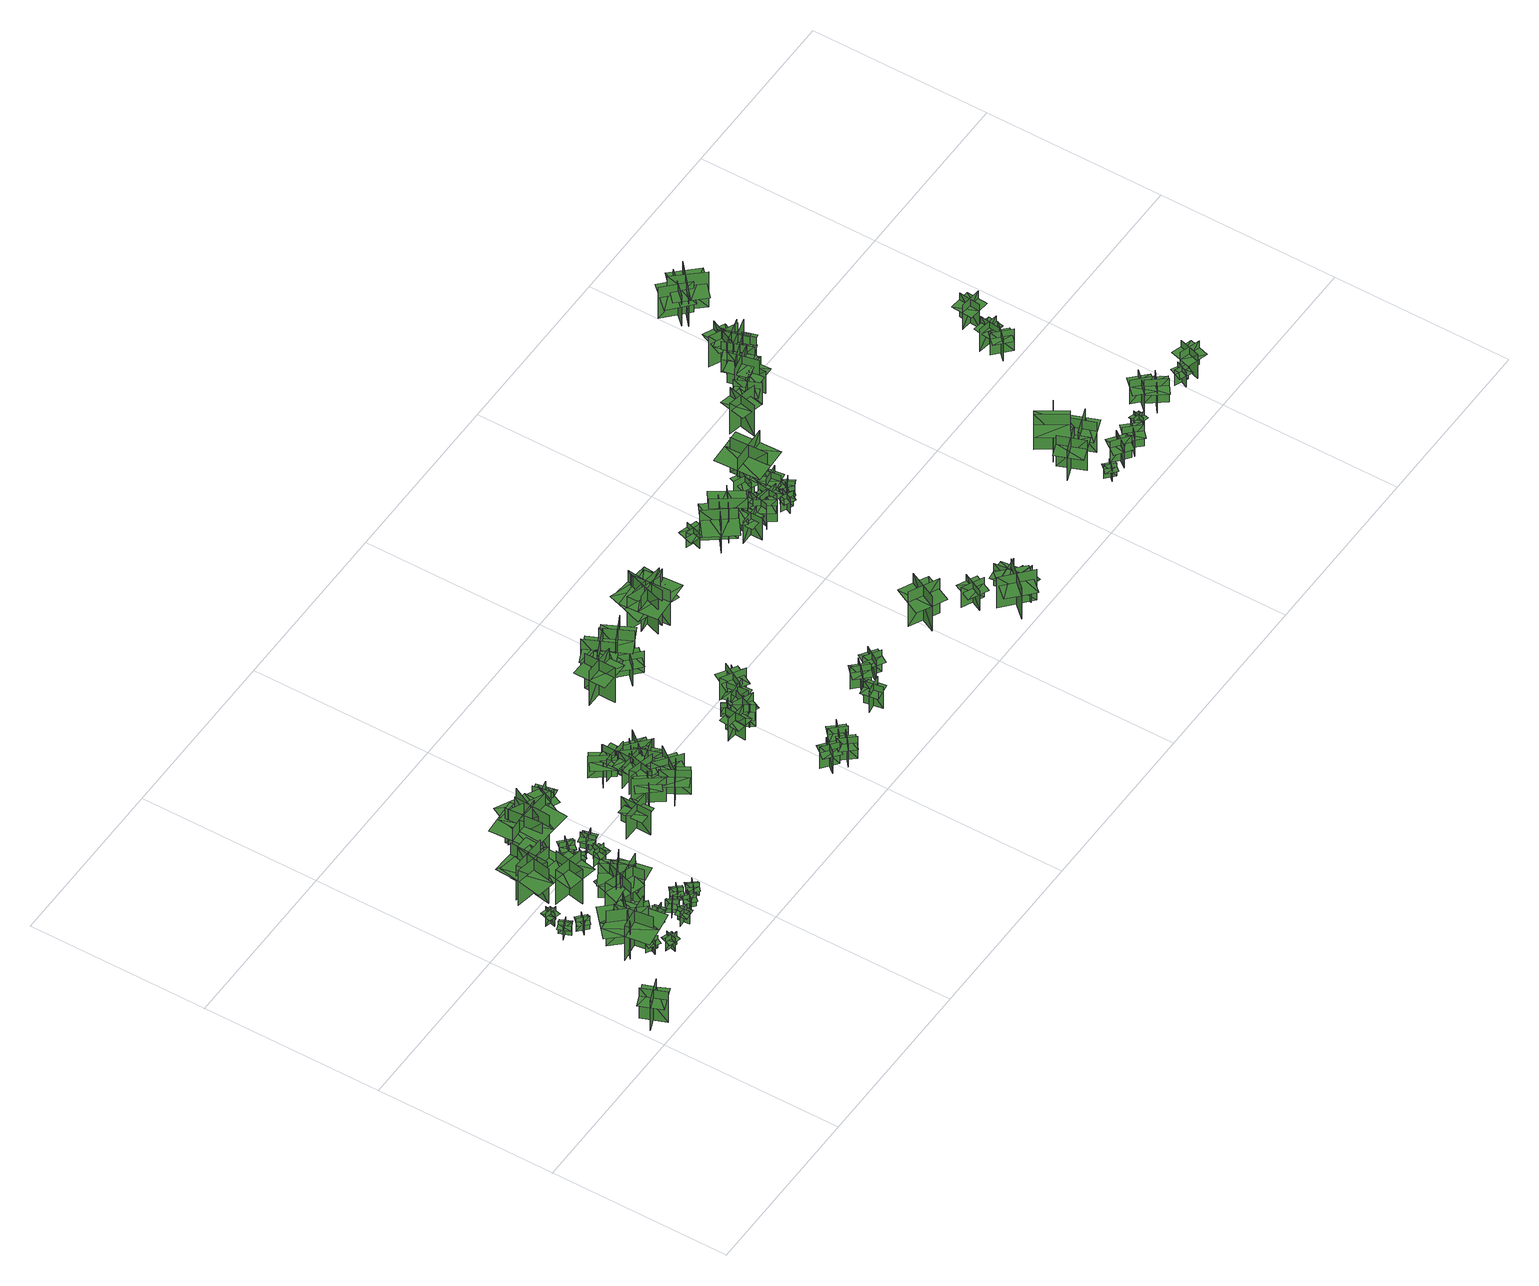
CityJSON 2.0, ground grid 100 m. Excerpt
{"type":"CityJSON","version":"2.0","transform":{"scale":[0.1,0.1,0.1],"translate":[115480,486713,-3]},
"CityObjects":{
"tree1":{"type":"SolitaryVegetationObject","geometry":[{"type":"MultiSurface","lod":"1","boundaries":[[[0,1,2]],[[0,2,3]],[[4,5,6]],[[4,6,7]],[[8,9,10]],[[8,10,11]],[[8,11,12]],[[8,12,13]]]}]},
"tree2":{"type":"SolitaryVegetationObject","geometry":[{"type":"MultiSurface","lod":"1","boundaries":[[[14,15,16]],[[14,16,17]],[[18,19,20]],[[18,20,21]],[[22,23,24]],[[22,24,25]],[[22,25,26]],[[22,26,27]]]}]},
"tree3":{"type":"SolitaryVegetationObject","geometry":[{"type":"MultiSurface","lod":"1","boundaries":[[[28,29,30]],[[28,30,31]],[[32,33,34]],[[32,34,35]],[[36,37,38]],[[36,38,39]],[[36,39,40]],[[36,40,41]]]}]},
"tree4":{"type":"SolitaryVegetationObject","geometry":[{"type":"MultiSurface","lod":"1","boundaries":[[[42,43,44]],[[42,44,45]],[[46,47,48]],[[46,48,49]],[[50,51,52]],[[50,52,53]],[[50,53,54]],[[50,54,55]]]}]},
"tree5":{"type":"SolitaryVegetationObject","geometry":[{"type":"MultiSurface","lod":"1","boundaries":[[[56,57,58]],[[56,58,59]],[[60,61,62]],[[60,62,63]],[[64,65,66]],[[64,66,67]],[[64,67,68]],[[64,68,69]]]}]},
"tree6":{"type":"SolitaryVegetationObject","geometry":[{"type":"MultiSurface","lod":"1","boundaries":[[[70,71,72]],[[70,72,73]],[[74,75,76]],[[74,76,77]],[[78,79,80]],[[78,80,81]],[[78,81,82]],[[78,82,83]]]}]},
"tree7":{"type":"SolitaryVegetationObject","geometry":[{"type":"MultiSurface","lod":"1","boundaries":[[[84,85,86]],[[84,86,87]],[[88,89,90]],[[88,90,91]],[[92,93,94]],[[92,94,95]],[[92,95,96]],[[92,96,97]]]}]},
"tree8":{"type":"SolitaryVegetationObject","geometry":[{"type":"MultiSurface","lod":"1","boundaries":[[[98,99,100]],[[98,100,101]],[[102,103,104]],[[102,104,105]],[[106,107,108]],[[106,108,109]],[[106,109,110]],[[106,110,111]]]}]},
"tree9":{"type":"SolitaryVegetationObject","geometry":[{"type":"MultiSurface","lod":"1","boundaries":[[[112,113,114]],[[112,114,115]],[[116,117,118]],[[116,118,119]],[[120,121,122]],[[120,122,123]],[[120,123,124]],[[120,124,125]]]}]},
"tree10":{"type":"SolitaryVegetationObject","geometry":[{"type":"MultiSurface","lod":"1","boundaries":[[[126,127,128]],[[126,128,129]],[[130,131,132]],[[130,132,133]],[[134,135,136]],[[134,136,137]],[[134,137,138]],[[134,138,139]]]}]},
"tree11":{"type":"SolitaryVegetationObject","geometry":[{"type":"MultiSurface","lod":"1","boundaries":[[[140,141,142]],[[140,142,143]],[[144,145,146]],[[144,146,147]],[[148,149,150]],[[148,150,151]],[[148,151,152]],[[148,152,153]]]}]},
"tree12":{"type":"SolitaryVegetationObject","geometry":[{"type":"MultiSurface","lod":"1","boundaries":[[[154,155,156]],[[154,156,157]],[[158,159,160]],[[158,160,161]],[[162,163,164]],[[162,164,165]],[[162,165,166]],[[162,166,167]]]}]},
"tree13":{"type":"SolitaryVegetationObject","geometry":[{"type":"MultiSurface","lod":"1","boundaries":[[[168,169,170]],[[168,170,171]],[[172,173,174]],[[172,174,175]],[[176,177,178]],[[176,178,179]],[[176,179,180]],[[176,180,181]]]}]},
"tree14":{"type":"SolitaryVegetationObject","geometry":[{"type":"MultiSurface","lod":"1","boundaries":[[[182,183,184]],[[182,184,185]],[[186,187,188]],[[186,188,189]],[[190,191,192]],[[190,192,193]],[[190,193,194]],[[190,194,195]]]}]},
"tree15":{"type":"SolitaryVegetationObject","geometry":[{"type":"MultiSurface","lod":"1","boundaries":[[[196,197,198]],[[196,198,199]],[[200,201,202]],[[200,202,203]],[[204,205,206]],[[204,206,207]],[[204,207,208]],[[204,208,209]]]}]},
"tree16":{"type":"SolitaryVegetationObject","geometry":[{"type":"MultiSurface","lod":"1","boundaries":[[[210,211,212]],[[210,212,213]],[[214,215,216]],[[214,216,217]],[[218,219,220]],[[218,220,221]],[[218,221,222]],[[218,222,223]]]}]},
"tree17":{"type":"SolitaryVegetationObject","geometry":[{"type":"MultiSurface","lod":"1","boundaries":[[[224,225,226]],[[224,226,227]],[[228,229,230]],[[228,230,231]],[[232,233,234]],[[232,234,235]],[[232,235,236]],[[232,236,237]]]}]},
"tree18":{"type":"SolitaryVegetationObject","geometry":[{"type":"MultiSurface","lod":"1","boundaries":[[[238,239,240]],[[238,240,241]],[[242,243,244]],[[242,244,245]],[[246,247,248]],[[246,248,249]],[[246,249,250]],[[246,250,251]]]}]},
"tree19":{"type":"SolitaryVegetationObject","geometry":[{"type":"MultiSurface","lod":"1","boundaries":[[[252,253,254]],[[252,254,255]],[[256,257,258]],[[256,258,259]],[[260,261,262]],[[260,262,263]],[[260,263,264]],[[260,264,265]]]}]},
"tree20":{"type":"SolitaryVegetationObject","geometry":[{"type":"MultiSurface","lod":"1","boundaries":[[[266,267,268]],[[266,268,269]],[[270,271,272]],[[270,272,273]],[[274,275,276]],[[274,276,277]],[[274,277,278]],[[274,278,279]]]}]},
"tree21":{"type":"SolitaryVegetationObject","geometry":[{"type":"MultiSurface","lod":"1","boundaries":[[[280,281,282]],[[280,282,283]],[[284,285,286]],[[284,286,287]],[[288,289,290]],[[288,290,291]],[[288,291,292]],[[288,292,293]]]}]},
"tree22":{"type":"SolitaryVegetationObject","geometry":[{"type":"MultiSurface","lod":"1","boundaries":[[[294,295,296]],[[294,296,297]],[[298,299,300]],[[298,300,301]],[[302,303,304]],[[302,304,305]],[[302,305,306]],[[302,306,307]]]}]},
"tree23":{"type":"SolitaryVegetationObject","geometry":[{"type":"MultiSurface","lod":"1","boundaries":[[[308,309,310]],[[308,310,311]],[[312,313,314]],[[312,314,315]],[[316,317,318]],[[316,318,319]],[[316,319,320]],[[316,320,321]]]}]},
"tree24":{"type":"SolitaryVegetationObject","geometry":[{"type":"MultiSurface","lod":"1","boundaries":[[[322,323,324]],[[322,324,325]],[[326,327,328]],[[326,328,329]],[[330,331,332]],[[330,332,333]],[[330,333,334]],[[330,334,335]]]}]},
"tree25":{"type":"SolitaryVegetationObject","geometry":[{"type":"MultiSurface","lod":"1","boundaries":[[[336,337,338]],[[336,338,339]],[[340,341,342]],[[340,342,343]],[[344,345,346]],[[344,346,347]],[[344,347,348]],[[344,348,349]]]}]},
"tree26":{"type":"SolitaryVegetationObject","geometry":[{"type":"MultiSurface","lod":"1","boundaries":[[[350,351,352]],[[350,352,353]],[[354,355,356]],[[354,356,357]],[[358,359,360]],[[358,360,361]],[[358,361,362]],[[358,362,363]]]}]},
"tree27":{"type":"SolitaryVegetationObject","geometry":[{"type":"MultiSurface","lod":"1","boundaries":[[[364,365,366]],[[364,366,367]],[[368,369,370]],[[368,370,371]],[[372,373,374]],[[372,374,375]],[[372,375,376]],[[372,376,377]]]}]},
"tree28":{"type":"SolitaryVegetationObject","geometry":[{"type":"MultiSurface","lod":"1","boundaries":[[[378,379,380]],[[378,380,381]],[[382,383,384]],[[382,384,385]],[[386,387,388]],[[386,388,389]],[[386,389,390]],[[386,390,391]]]}]},
"tree29":{"type":"SolitaryVegetationObject","geometry":[{"type":"MultiSurface","lod":"1","boundaries":[[[392,393,394]],[[392,394,395]],[[396,397,398]],[[396,398,399]],[[400,401,402]],[[400,402,403]],[[400,403,404]],[[400,404,405]]]}]},
"tree30":{"type":"SolitaryVegetationObject","geometry":[{"type":"MultiSurface","lod":"1","boundaries":[[[406,407,408]],[[406,408,409]],[[410,411,412]],[[410,412,413]],[[414,415,416]],[[414,416,417]],[[414,417,418]],[[414,418,419]]]}]},
"tree31":{"type":"SolitaryVegetationObject","geometry":[{"type":"MultiSurface","lod":"1","boundaries":[[[420,421,422]],[[420,422,423]],[[424,425,426]],[[424,426,427]],[[428,429,430]],[[428,430,431]],[[428,431,432]],[[428,432,433]]]}]},
"tree32":{"type":"SolitaryVegetationObject","geometry":[{"type":"MultiSurface","lod":"1","boundaries":[[[434,435,436]],[[434,436,437]],[[438,439,440]],[[438,440,441]],[[442,443,444]],[[442,444,445]],[[442,445,446]],[[442,446,447]]]}]},
"tree33":{"type":"SolitaryVegetationObject","geometry":[{"type":"MultiSurface","lod":"1","boundaries":[[[448,449,450]],[[448,450,451]],[[452,453,454]],[[452,454,455]],[[456,457,458]],[[456,458,459]],[[456,459,460]],[[456,460,461]]]}]},
"tree34":{"type":"SolitaryVegetationObject","geometry":[{"type":"MultiSurface","lod":"1","boundaries":[[[462,463,464]],[[462,464,465]],[[466,467,468]],[[466,468,469]],[[470,471,472]],[[470,472,473]],[[470,473,474]],[[470,474,475]]]}]},
"tree35":{"type":"SolitaryVegetationObject","geometry":[{"type":"MultiSurface","lod":"1","boundaries":[[[476,477,478]],[[476,478,479]],[[480,481,482]],[[480,482,483]],[[484,485,486]],[[484,486,487]],[[484,487,488]],[[484,488,489]]]}]},
"tree36":{"type":"SolitaryVegetationObject","geometry":[{"type":"MultiSurface","lod":"1","boundaries":[[[490,491,492]],[[490,492,493]],[[494,495,496]],[[494,496,497]],[[498,499,500]],[[498,500,501]],[[498,501,502]],[[498,502,503]]]}]},
"tree37":{"type":"SolitaryVegetationObject","geometry":[{"type":"MultiSurface","lod":"1","boundaries":[[[504,505,506]],[[504,506,507]],[[508,509,510]],[[508,510,511]],[[512,513,514]],[[512,514,515]],[[512,515,516]],[[512,516,517]]]}]},
"tree38":{"type":"SolitaryVegetationObject","geometry":[{"type":"MultiSurface","lod":"1","boundaries":[[[518,519,520]],[[518,520,521]],[[522,523,524]],[[522,524,525]],[[526,527,528]],[[526,528,529]],[[526,529,530]],[[526,530,531]]]}]},
"tree39":{"type":"SolitaryVegetationObject","geometry":[{"type":"MultiSurface","lod":"1","boundaries":[[[532,533,534]],[[532,534,535]],[[536,537,538]],[[536,538,539]],[[540,541,542]],[[540,542,543]],[[540,543,544]],[[540,544,545]]]}]},
"tree40":{"type":"SolitaryVegetationObject","geometry":[{"type":"MultiSurface","lod":"1","boundaries":[[[546,547,548]],[[546,548,549]],[[550,551,552]],[[550,552,553]],[[554,555,556]],[[554,556,557]],[[554,557,558]],[[554,558,559]]]}]},
"tree41":{"type":"SolitaryVegetationObject","geometry":[{"type":"MultiSurface","lod":"1","boundaries":[[[560,561,562]],[[560,562,563]],[[564,565,566]],[[564,566,567]],[[568,569,570]],[[568,570,571]],[[568,571,572]],[[568,572,573]]]}]},
"tree42":{"type":"SolitaryVegetationObject","geometry":[{"type":"MultiSurface","lod":"1","boundaries":[[[574,575,576]],[[574,576,577]],[[578,579,580]],[[578,580,581]],[[582,583,584]],[[582,584,585]],[[582,585,586]],[[582,586,587]]]}]},
"tree43":{"type":"SolitaryVegetationObject","geometry":[{"type":"MultiSurface","lod":"1","boundaries":[[[588,589,590]],[[588,590,591]],[[592,593,594]],[[592,594,595]],[[596,597,598]],[[596,598,599]],[[596,599,600]],[[596,600,601]]]}]},
"tree44":{"type":"SolitaryVegetationObject","geometry":[{"type":"MultiSurface","lod":"1","boundaries":[[[602,603,604]],[[602,604,605]],[[606,607,608]],[[606,608,609]],[[610,611,612]],[[610,612,613]],[[610,611,614]],[[610,614,615]]]}]},
"tree45":{"type":"SolitaryVegetationObject","geometry":[{"type":"MultiSurface","lod":"1","boundaries":[[[616,617,618]],[[616,618,619]],[[620,621,622]],[[620,622,623]],[[624,625,626]],[[624,626,627]],[[624,627,628]],[[624,628,629]]]}]},
"tree46":{"type":"SolitaryVegetationObject","geometry":[{"type":"MultiSurface","lod":"1","boundaries":[[[630,631,632]],[[630,632,633]],[[634,635,636]],[[634,636,637]],[[638,639,640]],[[638,640,641]],[[638,639,642]],[[638,642,643]]]}]},
"tree47":{"type":"SolitaryVegetationObject","geometry":[{"type":"MultiSurface","lod":"1","boundaries":[[[644,645,646]],[[644,646,647]],[[648,649,650]],[[648,650,651]],[[652,653,654]],[[652,654,655]],[[652,655,656]],[[652,656,657]]]}]},
"tree48":{"type":"SolitaryVegetationObject","geometry":[{"type":"MultiSurface","lod":"1","boundaries":[[[658,659,660]],[[658,660,661]],[[662,663,664]],[[662,664,665]],[[666,667,668]],[[666,668,669]],[[666,667,670]],[[666,670,671]]]}]},
"tree49":{"type":"SolitaryVegetationObject","geometry":[{"type":"MultiSurface","lod":"1","boundaries":[[[672,673,674]],[[672,674,675]],[[676,677,678]],[[676,678,679]],[[680,681,682]],[[680,682,683]],[[680,681,684]],[[680,684,685]]]}]},
"tree50":{"type":"SolitaryVegetationObject","geometry":[{"type":"MultiSurface","lod":"1","boundaries":[[[686,687,688]],[[686,688,689]],[[690,691,692]],[[690,692,693]],[[694,695,696]],[[694,696,697]],[[694,695,698]],[[694,698,699]]]}]},
"tree51":{"type":"SolitaryVegetationObject","geometry":[{"type":"MultiSurface","lod":"1","boundaries":[[[700,701,702]],[[700,702,703]],[[704,705,706]],[[704,706,707]],[[708,709,710]],[[708,710,711]],[[708,711,712]],[[708,712,713]]]}]},
"tree52":{"type":"SolitaryVegetationObject","geometry":[{"type":"MultiSurface","lod":"1","boundaries":[[[714,715,716]],[[714,716,717]],[[718,719,720]],[[718,720,721]],[[722,723,724]],[[722,724,725]],[[722,725,726]],[[722,726,727]]]}]},
"tree53":{"type":"SolitaryVegetationObject","geometry":[{"type":"MultiSurface","lod":"1","boundaries":[[[728,729,730]],[[728,730,731]],[[732,733,734]],[[732,734,735]],[[736,737,738]],[[736,738,739]],[[736,739,740]],[[736,740,741]]]}]},
"tree54":{"type":"SolitaryVegetationObject","geometry":[{"type":"MultiSurface","lod":"1","boundaries":[[[742,743,744]],[[742,744,745]],[[746,747,748]],[[746,748,749]],[[750,751,752]],[[750,752,753]],[[750,753,754]],[[750,754,755]]]}]},
"tree55":{"type":"SolitaryVegetationObject","geometry":[{"type":"MultiSurface","lod":"1","boundaries":[[[756,757,758]],[[756,758,759]],[[760,761,762]],[[760,762,763]],[[764,765,766]],[[764,766,767]],[[764,767,768]],[[764,768,769]]]}]},
"tree56":{"type":"SolitaryVegetationObject","geometry":[{"type":"MultiSurface","lod":"1","boundaries":[[[770,771,772]],[[770,772,773]],[[774,775,776]],[[774,776,777]],[[778,779,780]],[[778,780,781]],[[778,781,782]],[[778,782,783]]]}]},
"tree57":{"type":"SolitaryVegetationObject","geometry":[{"type":"MultiSurface","lod":"1","boundaries":[[[784,785,786]],[[784,786,787]],[[788,789,790]],[[788,790,791]],[[792,793,794]],[[792,794,795]],[[792,795,796]],[[792,796,797]]]}]},
"tree58":{"type":"SolitaryVegetationObject","geometry":[{"type":"MultiSurface","lod":"1","boundaries":[[[798,799,800]],[[798,800,801]],[[802,803,804]],[[802,804,805]],[[806,807,808]],[[806,808,809]],[[806,809,810]],[[806,810,811]]]}]},
"tree59":{"type":"SolitaryVegetationObject","geometry":[{"type":"MultiSurface","lod":"1","boundaries":[[[812,813,814]],[[812,814,815]],[[816,817,818]],[[816,818,819]],[[820,821,822]],[[820,822,823]],[[820,823,824]],[[820,824,825]]]}]},
"tree60":{"type":"SolitaryVegetationObject","geometry":[{"type":"MultiSurface","lod":"1","boundaries":[[[826,827,828]],[[826,828,829]],[[830,831,832]],[[830,832,833]],[[834,835,836]],[[834,836,837]],[[834,837,838]],[[834,838,839]]]}]},
"tree61":{"type":"SolitaryVegetationObject","geometry":[{"type":"MultiSurface","lod":"1","boundaries":[[[840,841,842]],[[840,842,843]],[[844,845,846]],[[844,846,847]],[[848,849,850]],[[848,850,851]],[[848,851,852]],[[848,852,853]]]}]},
"tree62":{"type":"SolitaryVegetationObject","geometry":[{"type":"MultiSurface","lod":"1","boundaries":[[[854,855,856]],[[854,856,857]],[[858,859,860]],[[858,860,861]],[[862,863,864]],[[862,864,865]],[[862,865,866]],[[862,866,867]]]}]},
"tree63":{"type":"SolitaryVegetationObject","geometry":[{"type":"MultiSurface","lod":"1","boundaries":[[[868,869,870]],[[868,870,871]],[[872,873,874]],[[872,874,875]],[[876,877,878]],[[876,878,879]],[[876,879,880]],[[876,880,881]]]}]},
"tree64":{"type":"SolitaryVegetationObject","geometry":[{"type":"MultiSurface","lod":"1","boundaries":[[[882,883,884]],[[882,884,885]],[[886,887,888]],[[886,888,889]],[[890,891,892]],[[890,892,893]],[[890,893,894]],[[890,894,895]]]}]},
"tree65":{"type":"SolitaryVegetationObject","geometry":[{"type":"MultiSurface","lod":"1","boundaries":[[[896,897,898]],[[896,898,899]],[[900,901,902]],[[900,902,903]],[[904,905,906]],[[904,906,907]],[[904,907,908]],[[904,908,909]]]}]},
"tree66":{"type":"SolitaryVegetationObject","geometry":[{"type":"MultiSurface","lod":"1","boundaries":[[[910,911,912]],[[910,912,913]],[[914,915,916]],[[914,916,917]],[[918,919,920]],[[918,920,921]],[[918,921,922]],[[918,922,923]]]}]},
"tree67":{"type":"SolitaryVegetationObject","geometry":[{"type":"MultiSurface","lod":"1","boundaries":[[[924,925,926]],[[924,926,927]],[[928,929,930]],[[928,930,931]],[[932,933,934]],[[932,934,935]],[[932,935,936]],[[932,936,937]]]}]},
"tree68":{"type":"SolitaryVegetationObject","geometry":[{"type":"MultiSurface","lod":"1","boundaries":[[[938,939,940]],[[938,940,941]],[[942,943,944]],[[942,944,945]],[[946,947,948]],[[946,948,949]],[[946,949,950]],[[946,950,951]]]}]},
"tree69":{"type":"SolitaryVegetationObject","geometry":[{"type":"MultiSurface","lod":"1","boundaries":[[[952,953,954]],[[952,954,955]],[[956,957,958]],[[956,958,959]],[[960,961,962]],[[960,962,963]],[[960,964,965]],[[960,965,961]]]}]},
"tree70":{"type":"SolitaryVegetationObject","geometry":[{"type":"MultiSurface","lod":"1","boundaries":[[[966,967,968]],[[966,968,969]],[[970,971,972]],[[970,972,973]],[[974,975,976]],[[974,976,977]],[[974,977,978]],[[974,978,979]]]}]},
"tree71":{"type":"SolitaryVegetationObject","geometry":[{"type":"MultiSurface","lod":"1","boundaries":[[[980,981,982]],[[980,982,983]],[[984,985,986]],[[984,986,987]],[[988,989,990]],[[988,990,991]],[[988,992,993]],[[988,993,989]]]}]},
"tree72":{"type":"SolitaryVegetationObject","geometry":[{"type":"MultiSurface","lod":"1","boundaries":[[[994,995,996]],[[994,996,997]],[[998,999,1000]],[[998,1000,1001]],[[1002,1003,1004]],[[1002,1004,1005]],[[1002,1006,1007]],[[1002,1007,1003]]]}]},
"tree73":{"type":"SolitaryVegetationObject","geometry":[{"type":"MultiSurface","lod":"1","boundaries":[[[1008,1009,1010]],[[1008,1010,1011]],[[1012,1013,1014]],[[1012,1014,1015]],[[1016,1017,1018]],[[1016,1018,1019]],[[1016,1020,1021]],[[1016,1021,1017]]]}]},
"tree74":{"type":"SolitaryVegetationObject","geometry":[{"type":"MultiSurface","lod":"1","boundaries":[[[1022,1023,1024]],[[1022,1024,1025]],[[1026,1027,1028]],[[1026,1028,1029]],[[1030,1031,1032]],[[1030,1032,1033]],[[1030,1033,1034]],[[1030,1034,1035]]]}]},
"tree75":{"type":"SolitaryVegetationObject","geometry":[{"type":"MultiSurface","lod":"1","boundaries":[[[1036,1037,1038]],[[1036,1038,1039]],[[1040,1041,1042]],[[1040,1042,1043]],[[1044,1045,1046]],[[1044,1046,1047]],[[1044,1048,1049]],[[1044,1049,1045]]]}]},
"tree76":{"type":"SolitaryVegetationObject","geometry":[{"type":"MultiSurface","lod":"1","boundaries":[[[1050,1051,1052]],[[1050,1052,1053]],[[1054,1055,1056]],[[1054,1056,1057]],[[1058,1059,1060]],[[1058,1060,1061]],[[1058,1061,1062]],[[1058,1062,1063]]]}]},
"tree77":{"type":"SolitaryVegetationObject","geometry":[{"type":"MultiSurface","lod":"1","boundaries":[[[1064,1065,1066]],[[1064,1066,1067]],[[1068,1069,1070]],[[1068,1070,1071]],[[1072,1073,1074]],[[1072,1074,1075]],[[1072,1075,1076]],[[1072,1076,1077]]]}]},
"tree78":{"type":"SolitaryVegetationObject","geometry":[{"type":"MultiSurface","lod":"1","boundaries":[[[1078,1079,1080]],[[1078,1080,1081]],[[1082,1083,1084]],[[1082,1084,1085]],[[1086,1087,1088]],[[1086,1088,1089]],[[1086,1089,1090]],[[1086,1090,1091]]]}]},
"tree79":{"type":"SolitaryVegetationObject","geometry":[{"type":"MultiSurface","lod":"1","boundaries":[[[1092,1093,1094]],[[1092,1094,1095]],[[1096,1097,1098]],[[1096,1098,1099]],[[1100,1101,1102]],[[1100,1102,1103]],[[1100,1103,1104]],[[1100,1104,1105]]]}]},
"tree80":{"type":"SolitaryVegetationObject","geometry":[{"type":"MultiSurface","lod":"1","boundaries":[[[1106,1107,1108]],[[1106,1108,1109]],[[1110,1111,1112]],[[1110,1112,1113]],[[1114,1115,1116]],[[1114,1116,1117]],[[1114,1118,1119]],[[1114,1119,1115]]]}]},
"tree81":{"type":"SolitaryVegetationObject","geometry":[{"type":"MultiSurface","lod":"1","boundaries":[[[1120,1121,1122]],[[1120,1122,1123]],[[1124,1125,1126]],[[1124,1126,1127]],[[1128,1129,1130]],[[1128,1130,1131]],[[1128,1131,1132]],[[1128,1132,1133]]]}]},
"tree82":{"type":"SolitaryVegetationObject","geometry":[{"type":"MultiSurface","lod":"1","boundaries":[[[1134,1135,1136]],[[1134,1136,1137]],[[1138,1139,1140]],[[1138,1140,1141]],[[1142,1143,1144]],[[1142,1144,1145]],[[1142,1145,1146]],[[1142,1146,1147]]]}]},
"tree83":{"type":"SolitaryVegetationObject","geometry":[{"type":"MultiSurface","lod":"1","boundaries":[[[1148,1149,1150]],[[1148,1150,1151]],[[1152,1153,1154]],[[1152,1154,1155]],[[1156,1157,1158]],[[1156,1158,1159]],[[1156,1159,1160]],[[1156,1160,1161]]]}]},
"tree84":{"type":"SolitaryVegetationObject","geometry":[{"type":"MultiSurface","lod":"1","boundaries":[[[1162,1163,1164]],[[1162,1164,1165]],[[1166,1167,1168]],[[1166,1168,1169]],[[1170,1171,1172]],[[1170,1172,1173]],[[1170,1174,1175]],[[1170,1175,1171]]]}]},
"tree85":{"type":"SolitaryVegetationObject","geometry":[{"type":"MultiSurface","lod":"1","boundaries":[[[1176,1177,1178]],[[1176,1178,1179]],[[1180,1181,1182]],[[1180,1182,1183]],[[1184,1185,1186]],[[1184,1186,1187]],[[1184,1187,1188]],[[1184,1188,1189]]]}]},
"tree86":{"type":"SolitaryVegetationObject","geometry":[{"type":"MultiSurface","lod":"1","boundaries":[[[1190,1191,1192]],[[1190,1192,1193]],[[1194,1195,1196]],[[1194,1196,1197]],[[1198,1199,1200]],[[1198,1200,1201]],[[1198,1201,1202]],[[1198,1202,1203]]]}]},
"tree87":{"type":"SolitaryVegetationObject","geometry":[{"type":"MultiSurface","lod":"1","boundaries":[[[1204,1205,1206]],[[1204,1206,1207]],[[1208,1209,1210]],[[1208,1210,1211]],[[1212,1213,1214]],[[1212,1214,1215]],[[1212,1215,1216]],[[1212,1216,1217]]]}]},
"tree88":{"type":"SolitaryVegetationObject","geometry":[{"type":"MultiSurface","lod":"1","boundaries":[[[1218,1219,1220]],[[1218,1220,1221]],[[1222,1223,1224]],[[1222,1224,1225]],[[1226,1227,1228]],[[1226,1228,1229]],[[1226,1229,1230]],[[1226,1230,1231]]]}]},
"tree89":{"type":"SolitaryVegetationObject","geometry":[{"type":"MultiSurface","lod":"1","boundaries":[[[1232,1233,1234]],[[1232,1234,1235]],[[1236,1237,1238]],[[1236,1238,1239]],[[1240,1241,1242]],[[1240,1242,1243]],[[1240,1244,1245]],[[1240,1245,1241]]]}]},
"tree90":{"type":"SolitaryVegetationObject","geometry":[{"type":"MultiSurface","lod":"1","boundaries":[[[1246,1247,1248]],[[1246,1248,1249]],[[1250,1251,1252]],[[1250,1252,1253]],[[1254,1255,1256]],[[1254,1256,1257]],[[1254,1258,1259]],[[1254,1259,1255]]]}]},
"tree91":{"type":"SolitaryVegetationObject","geometry":[{"type":"MultiSurface","lod":"1","boundaries":[[[1260,1261,1262]],[[1260,1262,1263]],[[1264,1265,1266]],[[1264,1266,1267]],[[1268,1269,1270]],[[1268,1270,1271]],[[1268,1272,1273]],[[1268,1273,1269]]]}]},
"tree92":{"type":"SolitaryVegetationObject","geometry":[{"type":"MultiSurface","lod":"1","boundaries":[[[1274,1275,1276]],[[1274,1276,1277]],[[1278,1279,1280]],[[1278,1280,1281]],[[1282,1283,1284]],[[1282,1284,1285]],[[1282,1286,1287]],[[1282,1287,1283]]]}]},
"tree93":{"type":"SolitaryVegetationObject","geometry":[{"type":"MultiSurface","lod":"1","boundaries":[[[1288,1289,1290]],[[1288,1290,1291]],[[1292,1293,1294]],[[1292,1294,1295]],[[1296,1297,1298]],[[1296,1298,1299]],[[1296,1299,1300]],[[1296,1300,1301]]]}]},
"tree94":{"type":"SolitaryVegetationObject","geometry":[{"type":"MultiSurface","lod":"1","boundaries":[[[1302,1303,1304]],[[1302,1304,1305]],[[1306,1307,1308]],[[1306,1308,1309]],[[1310,1311,1312]],[[1310,1312,1313]],[[1310,1313,1314]],[[1310,1314,1315]]]}]},
"tree95":{"type":"SolitaryVegetationObject","geometry":[{"type":"MultiSurface","lod":"1","boundaries":[[[1316,1317,1318]],[[1316,1318,1319]],[[1320,1321,1322]],[[1320,1322,1323]],[[1324,1325,1326]],[[1324,1326,1327]],[[1324,1327,1328]],[[1324,1328,1329]]]}]},
"tree96":{"type":"SolitaryVegetationObject","geometry":[{"type":"MultiSurface","lod":"1","boundaries":[[[1330,1331,1332]],[[1330,1332,1333]],[[1334,1335,1336]],[[1334,1336,1337]],[[1338,1339,1340]],[[1338,1340,1341]],[[1338,1341,1342]],[[1338,1342,1343]]]}]},
"tree97":{"type":"SolitaryVegetationObject","geometry":[{"type":"MultiSurface","lod":"1","boundaries":[[[1344,1345,1346]],[[1344,1346,1347]],[[1348,1349,1350]],[[1348,1350,1351]],[[1352,1353,1354]],[[1352,1354,1355]],[[1352,1355,1356]],[[1352,1356,1357]]]}]},
"tree98":{"type":"SolitaryVegetationObject","geometry":[{"type":"MultiSurface","lod":"1","boundaries":[[[1358,1359,1360]],[[1358,1360,1361]],[[1362,1363,1364]],[[1362,1364,1365]],[[1366,1367,1368]],[[1366,1368,1369]],[[1366,1369,1370]],[[1366,1370,1371]]]}]},
"tree99":{"type":"SolitaryVegetationObject","geometry":[{"type":"MultiSurface","lod":"1","boundaries":[[[1372,1373,1374]],[[1372,1374,1375]],[[1376,1377,1378]],[[1376,1378,1379]],[[1380,1381,1382]],[[1380,1382,1383]],[[1380,1384,1385]],[[1380,1385,1381]]]}]},
"tree100":{"type":"SolitaryVegetationObject","geometry":[{"type":"MultiSurface","lod":"1","boundaries":[[[1386,1387,1388]],[[1386,1388,1389]],[[1390,1391,1392]],[[1390,1392,1393]],[[1394,1395,1396]],[[1394,1396,1397]],[[1394,1398,1399]],[[1394,1399,1395]]]}]},
"tree101":{"type":"SolitaryVegetationObject","geometry":[{"type":"MultiSurface","lod":"1","boundaries":[[[1400,1401,1402]],[[1400,1402,1403]],[[1404,1405,1406]],[[1404,1406,1407]],[[1408,1409,1410]],[[1408,1410,1411]],[[1408,1411,1412]],[[1408,1412,1413]]]}]},
"tree102":{"type":"SolitaryVegetationObject","geometry":[{"type":"MultiSurface","lod":"1","boundaries":[[[1414,1415,1416]],[[1414,1416,1417]],[[1418,1419,1420]],[[1418,1420,1421]],[[1422,1423,1424]],[[1422,1424,1425]],[[1422,1425,1426]],[[1422,1426,1427]]]}]},
"tree103":{"type":"SolitaryVegetationObject","geometry":[{"type":"MultiSurface","lod":"1","boundaries":[[[1428,1429,1430]],[[1428,1430,1431]],[[1432,1433,1434]],[[1432,1434,1435]],[[1436,1437,1438]],[[1436,1438,1439]],[[1436,1439,1440]],[[1436,1440,1441]]]}]}
},
"vertices":[
[121,54,29],[68,187,29],[68,187,245],[121,54,245],[162,150,29],[29,97,29],[29,97,245],[162,150,245],[162,150,189],[137,214,189],[4,161,189],[29,97,189],[55,33,189],[188,86,189],
[369,803,23],[308,777,23],[308,777,115],[369,803,115],[328,820,23],[354,759,23],[354,759,115],[328,820,115],[328,820,89],[297,807,89],[323,745,89],[354,759,89],[384,772,89],[358,833,89],
[465,350,24],[497,408,24],[497,408,116],[465,350,116],[508,362,24],[449,394,24],[449,394,116],[508,362,116],[508,362,90],[524,391,90],[465,423,90],[449,394,90],[433,365,90],[491,333,90],
[566,484,23],[566,484,271],[354,453,271],[354,453,23],[478,370,23],[478,370,271],[448,574,271],[448,574,23],[482,338,191],[588,354,191],[551,608,191],[445,592,191],[339,577,191],[376,323,191],
[377,437,24],[377,437,272],[535,580,272],[535,580,24],[386,581,24],[386,581,272],[525,428,272],[525,428,24],[365,604,191],[286,532,191],[458,342,191],[537,414,191],[617,486,191],[445,676,191],
[331,893,30],[396,876,30],[396,876,122],[331,893,122],[354,855,30],[370,919,30],[370,919,122],[354,855,122],[354,855,96],[386,846,96],[402,911,96],[370,919,96],[338,927,96],[321,863,96],
[386,752,27],[433,706,27],[433,706,120],[386,752,120],[386,708,27],[433,755,27],[433,755,120],[386,708,120],[386,708,94],[410,685,94],[456,732,94],[433,755,94],[409,779,94],[362,732,94],
[509,316,30],[572,295,30],[572,295,123],[509,316,123],[529,276,30],[550,339,30],[550,339,123],[529,276,123],[529,276,97],[560,266,97],[581,329,97],[550,339,97],[518,350,97],[497,287,97],
[649,485,35],[658,420,35],[658,420,127],[649,485,127],[622,450,35],[688,459,35],[688,459,127],[622,450,127],[622,450,101],[626,417,101],[692,426,101],[688,459,101],[683,492,101],[617,483,101],
[587,1041,29],[587,1041,277],[377,1079,277],[377,1079,29],[466,961,29],[466,961,277],[504,1164,277],[504,1164,29],[460,930,197],[566,910,197],[612,1163,197],[507,1182,197],[402,1201,197],[355,949,197],
[595,574,37],[652,742,37],[652,742,283],[595,574,283],[701,625,37],[534,682,37],[534,682,283],[701,625,283],[701,625,214],[730,709,214],[562,766,214],[534,682,214],[505,598,214],[673,542,214],
[748,350,31],[681,345,31],[681,345,123],[748,350,123],[714,379,31],[719,313,31],[719,313,123],[714,379,123],[714,379,97],[681,377,97],[686,310,97],[719,313,97],[752,315,97],[748,381,97],
[646,894,37],[472,927,37],[472,927,283],[646,894,283],[580,992,37],[547,818,37],[547,818,283],[580,992,283],[580,992,214],[493,1008,214],[460,834,214],[547,818,214],[634,802,214],[667,976,214],
[512,1209,25],[512,1209,273],[503,995,273],[503,995,25],[608,1101,25],[608,1101,273],[402,1109,273],[402,1109,25],[639,1100,193],[644,1207,193],[387,1217,193],[383,1110,193],[379,1003,193],[635,993,193],
[751,397,32],[719,455,32],[719,455,124],[751,397,124],[763,439,32],[705,408,32],[705,408,124],[763,439,124],[763,439,98],[748,469,98],[689,437,98],[705,408,98],[721,379,98],[779,410,98],
[594,656,39],[749,741,39],[749,741,285],[594,656,285],[707,622,39],[622,777,39],[622,777,285],[707,622,285],[707,622,216],[784,665,216],[699,820,216],[622,777,216],[544,735,216],[629,580,216],
[704,566,36],[674,740,36],[674,740,283],[704,566,283],[773,662,36],[598,632,36],[598,632,283],[773,662,283],[773,662,214],[758,749,214],[583,719,214],[598,632,214],[613,544,214],[788,575,214],
[786,395,31],[837,352,31],[837,352,123],[786,395,123],[789,351,31],[833,401,31],[833,401,123],[789,351,123],[789,351,97],[815,329,97],[858,380,97],[833,401,97],[807,423,97],[764,372,97],
[791,430,32],[840,473,32],[840,473,125],[791,430,125],[835,426,32],[791,476,32],[791,476,125],[835,426,125],[835,426,99],[860,448,99],[816,498,99],[791,476,99],[766,454,99],[810,405,99],
[857,381,30],[907,425,30],[907,425,123],[857,381,123],[901,378,30],[858,428,30],[858,428,123],[901,378,123],[901,378,97],[926,400,97],[883,450,97],[858,428,97],[832,406,97],[876,356,97],
[774,949,48],[739,992,48],[739,992,125],[774,949,125],[778,986,48],[735,951,48],[735,951,125],[778,986,125],[778,986,103],[761,1007,103],[718,972,103],[735,951,103],[753,929,103],[796,964,103],
[783,1075,46],[730,1018,46],[730,1018,154],[783,1075,154],[731,1073,46],[788,1020,46],[788,1020,154],[731,1073,154],[731,1073,123],[705,1045,123],[761,992,123],[788,1020,123],[814,1049,123],[757,1102,123],
[593,1251,26],[593,1251,274],[807,1265,274],[807,1265,26],[691,1358,26],[691,1358,274],[704,1152,274],[704,1152,26],[689,1389,193],[582,1382,193],[598,1126,193],[705,1133,193],[812,1140,193],[796,1396,193],
[847,890,48],[771,900,48],[771,900,155],[847,890,155],[816,931,48],[806,854,48],[806,854,155],[816,931,155],[816,931,125],[778,936,125],[768,859,125],[806,854,125],[844,849,125],[855,926,125],
[870,1243,32],[870,1243,280],[656,1255,280],[656,1255,32],[760,1149,32],[760,1149,280],[772,1354,280],[772,1354,32],[758,1117,199],[865,1111,199],[880,1367,199],[773,1373,199],[666,1379,199],[651,1123,199],
[820,975,49],[895,995,49],[895,995,157],[820,975,157],[864,949,49],[844,1024,49],[844,1024,157],[864,949,157],[864,949,127],[902,959,127],[882,1034,127],[844,1024,127],[807,1014,127],[827,939,127],
[832,1384,22],[832,1384,270],[735,1194,270],[735,1194,22],[874,1246,22],[874,1246,270],[691,1339,270],[691,1339,22],[903,1231,190],[951,1327,190],[723,1443,190],[674,1348,190],[625,1253,190],[854,1136,190],
[903,1324,28],[832,1238,28],[832,1238,181],[903,1324,181],[829,1317,28],[914,1246,28],[914,1246,181],[829,1317,181],[829,1317,138],[794,1275,138],[879,1204,138],[914,1246,138],[950,1289,138],[865,1360,138],
[922,1243,32],[967,1344,32],[967,1344,185],[922,1243,185],[990,1269,32],[889,1314,32],[889,1314,185],[990,1269,185],[990,1269,142],[1013,1320,142],[912,1365,142],[889,1314,142],[867,1263,142],[968,1218,142],
[1083,773,67],[1086,944,67],[1086,944,238],[1083,773,238],[1166,853,67],[1166,853,238],[995,856,238],[995,856,67],[1084,788,193],[1141,789,193],[1137,923,193],[1080,921,193],[1024,920,193],[1027,786,193],
[1015,1331,29],[906,1308,29],[906,1308,183],[1015,1331,183],[953,1371,29],[976,1263,29],[976,1263,183],[953,1371,183],[953,1371,140],[899,1360,140],[922,1252,140],[976,1263,140],[1030,1274,140],[1007,1383,140],
[1204,963,72],[1305,825,72],[1305,825,243],[1204,963,243],[1187,849,72],[1187,849,243],[1325,950,243],[1325,950,72],[1212,951,198],[1168,915,198],[1252,811,198],[1296,846,198],[1341,882,198],[1257,986,198],
[1299,774,73],[1434,854,73],[1434,854,244],[1299,774,244],[1408,747,73],[1328,883,73],[1328,883,244],[1408,747,244],[1404,752,196],[1464,787,196],[1391,912,196],[1331,877,196],[1272,843,196],[1345,718,196],
[1401,967,71],[1248,1002,71],[1248,1002,241],[1401,967,241],[1341,1062,71],[1305,908,71],[1305,908,241],[1341,1062,241],[1339,1055,194],[1272,1071,194],[1240,930,194],[1307,914,194],[1374,899,194],[1406,1040,194],
[1346,1222,54],[1229,1138,54],[1229,1138,209],[1346,1222,209],[1244,1237,54],[1328,1121,54],[1328,1121,209],[1244,1237,209],[1248,1232,166],[1197,1196,166],[1274,1089,166],[1324,1126,166],[1375,1162,166],[1299,1269,166],
[1333,978,69],[1338,1121,69],[1338,1121,224],[1333,978,224],[1407,1049,69],[1264,1053,69],[1264,1053,224],[1407,1049,224],[1401,1049,181],[1403,1112,181],[1272,1116,181],[1270,1053,181],[1268,990,181],[1399,986,181],
[1412,1141,62],[1268,1145,62],[1268,1145,218],[1412,1141,218],[1340,1214,62],[1337,1071,62],[1337,1071,218],[1340,1214,218],[1340,1208,174],[1278,1210,174],[1274,1079,174],[1337,1077,174],[1399,1075,174],[1403,1207,174],
[1486,839,71],[1349,942,71],[1349,942,242],[1486,839,242],[1469,953,71],[1469,953,242],[1366,817,242],[1366,817,71],[1474,849,197],[1506,896,197],[1396,971,197],[1364,925,197],[1332,878,197],[1442,802,197],
[1336,1133,69],[1428,1023,69],[1428,1023,224],[1336,1133,224],[1328,1031,69],[1438,1123,69],[1438,1123,224],[1328,1031,224],[1332,1035,181],[1372,987,181],[1473,1071,181],[1433,1119,181],[1393,1167,181],[1292,1083,181],
[1492,1028,69],[1355,986,69],[1355,986,224],[1492,1028,224],[1400,1075,69],[1443,938,69],[1443,938,224],[1400,1075,224],[1402,1069,181],[1342,1051,181],[1382,925,181],[1441,944,181],[1501,962,181],[1462,1088,181],
[1384,1125,68],[1504,1026,68],[1504,1026,223],[1384,1125,223],[1394,1021,68],[1394,1021,223],[1493,1141,223],[1493,1141,68],[1394,1116,182],[1363,1075,182],[1460,1002,182],[1491,1043,182],[1522,1084,182],[1425,1158,182],
[1925,267,31],[1989,347,31],[1989,347,185],[1925,267,185],[2000,276,31],[1919,339,31],[1919,339,185],[2000,276,185],[2000,276,145],[2030,315,145],[1949,378,145],[1919,339,145],[1889,301,145],[1969,237,145],
[2074,218,33],[2008,297,33],[2008,297,188],[2074,218,188],[2080,293,33],[2001,227,33],[2001,227,188],[2080,293,188],[2080,293,147],[2048,330,147],[1970,265,147],[2001,227,147],[2033,189,147],[2111,255,147],
[1891,859,33],[1881,742,33],[1881,742,189],[1891,859,189],[1830,807,33],[1947,797,33],[1947,797,189],[1830,807,189],[1887,859,137],[1877,742,137],[1936,737,137],[1946,854,137],[1830,746,137],[1840,863,137],
[2109,295,31],[2041,371,31],[2041,371,186],[2109,295,186],[2113,369,31],[2036,301,31],[2036,301,186],[2113,369,186],[2113,369,145],[2080,406,145],[2003,338,145],[2036,301,145],[2069,264,145],[2145,332,145],
[1906,764,31],[2005,829,31],[2005,829,188],[1906,764,188],[1985,748,31],[1920,846,31],[1920,846,188],[1985,748,188],[1909,761,136],[2007,826,136],[1974,875,136],[1876,810,136],[2033,786,136],[1935,721,136],
[1747,1579,37],[1745,1402,37],[1745,1402,283],[1747,1579,283],[1662,1497,37],[1839,1495,37],[1839,1495,283],[1662,1497,283],[1662,1497,214],[1661,1409,214],[1838,1406,214],[1839,1495,214],[1840,1583,214],[1663,1586,214],
[1988,910,42],[1928,874,42],[1928,874,136],[1988,910,136],[1941,922,42],[1978,861,42],[1978,861,136],[1941,922,136],[1987,912,105],[1926,876,105],[1945,846,105],[2005,882,105],[1912,900,105],[1972,937,105],
[2010,877,33],[1963,769,33],[1963,769,190],[2010,877,190],[1936,848,33],[2044,801,33],[2044,801,190],[1936,848,190],[2007,879,138],[1960,771,138],[2014,748,138],[2061,855,138],[1916,790,138],[1963,898,138],
[2087,891,38],[1970,880,38],[1970,880,195],[2087,891,195],[2025,942,38],[2037,825,38],[2037,825,195],[2025,942,195],[2087,895,143],[1970,884,143],[1976,825,143],[2092,836,143],[1965,931,143],[2082,942,143],
[1895,1487,30],[1823,1649,30],[1823,1649,276],[1895,1487,276],[1938,1597,30],[1776,1525,30],[1776,1525,276],[1938,1597,276],[1938,1597,207],[1902,1678,207],[1740,1606,207],[1776,1525,207],[1812,1444,207],[1974,1516,207],
[1977,1385,49],[1874,1485,49],[1874,1485,204],[1977,1385,204],[1975,1487,49],[1874,1385,49],[1874,1385,204],[1975,1487,204],[1971,1483,161],[1926,1527,161],[1834,1433,161],[1878,1389,161],[1923,1345,161],[2015,1439,161],
[2150,910,47],[2026,981,47],[2026,981,202],[2150,910,202],[2123,1008,47],[2051,884,47],[2051,884,202],[2123,1008,202],[2120,1003,159],[2066,1035,159],[2000,921,159],[2054,889,159],[2108,858,159],[2174,972,159],
[1891,1493,35],[2050,1571,35],[2050,1571,281],[1891,1493,281],[2003,1454,35],[1925,1613,35],[1925,1613,281],[2003,1454,281],[2003,1454,212],[2082,1493,212],[2004,1652,212],[1925,1613,212],[1845,1574,212],[1923,1415,212],
[2118,940,52],[2171,1008,52],[2171,1008,146],[2118,940,146],[2179,948,52],[2111,1001,52],[2111,1001,146],[2179,948,146],[2176,951,120],[2199,980,120],[2137,1028,120],[2114,999,120],[2091,969,120],[2154,921,120],
[2414,291,34],[2397,392,34],[2397,392,189],[2414,291,189],[2457,351,34],[2356,335,34],[2356,335,189],[2457,351,189],[2457,351,148],[2449,400,148],[2348,384,148],[2356,335,148],[2364,287,148],[2465,303,148],
[2438,424,31],[2511,496,31],[2511,496,186],[2438,424,186],[2513,424,31],[2441,497,31],[2441,497,186],[2513,424,186],[2513,424,145],[2548,458,145],[2476,531,145],[2441,497,145],[2406,462,145],[2478,389,145],
[2545,414,32],[2600,500,32],[2600,500,187],[2545,414,187],[2618,430,32],[2532,485,32],[2532,485,187],[2618,430,187],[2618,430,146],[2644,471,146],[2558,527,146],[2532,485,146],[2505,444,146],[2591,388,146],
[2316,1680,24],[2316,1680,272],[2249,1477,272],[2249,1477,24],[2378,1549,24],[2378,1549,272],[2182,1614,272],[2182,1614,24],[2408,1540,192],[2442,1641,192],[2198,1721,192],[2165,1620,192],[2131,1518,192],[2375,1438,192],
[2325,1457,26],[2325,1457,274],[2310,1670,274],[2310,1670,26],[2217,1554,26],[2217,1554,274],[2423,1568,274],[2423,1568,26],[2186,1552,194],[2193,1445,194],[2449,1463,194],[2442,1570,194],[2434,1676,194],[2178,1658,194],
[2308,1492,22],[2308,1492,270],[2330,1704,270],[2330,1704,22],[2219,1605,22],[2219,1605,270],[2424,1584,270],[2424,1584,22],[2187,1609,190],[2176,1502,190],[2431,1476,190],[2442,1582,190],[2453,1689,190],[2198,1715,190],
[2933,480,35],[3092,401,35],[3092,401,281],[2933,480,281],[2970,368,35],[3049,526,35],[3049,526,281],[2970,368,281],[2970,368,212],[3049,328,212],[3128,487,212],[3049,526,212],[2970,566,212],[2891,408,212],
[3211,248,31],[3268,364,31],[3268,364,171],[3211,248,171],[3298,279,31],[3182,335,31],[3182,335,171],[3298,279,171],[3293,281,132],[3318,331,132],[3212,384,132],[3187,333,132],[3162,283,132],[3268,230,132],
[2859,1702,21],[2859,1702,129],[2830,1613,129],[2830,1613,21],[2887,1645,21],[2887,1645,129],[2801,1672,129],[2801,1672,21],[2900,1641,94],[2914,1686,94],[2807,1719,94],[2793,1675,94],[2779,1630,94],[2886,1596,94],
[3425,58,22],[3277,193,22],[3277,193,240],[3425,58,240],[3417,201,22],[3282,53,22],[3282,53,240],[3417,201,240],[3411,195,179],[3347,254,179],[3223,118,179],[3287,59,179],[3352,0,179],[3476,136,179],
[2985,1490,25],[2985,1490,242],[2871,1639,242],[2871,1639,25],[2860,1509,25],[2860,1509,242],[3003,1618,242],[3003,1618,25],[2838,1492,171],[2894,1418,171],[3073,1554,171],[3016,1628,171],[2959,1703,171],[2781,1567,171],
[3433,209,23],[3396,71,23],[3396,71,179],[3433,209,179],[3345,157,23],[3483,120,23],[3483,120,179],[3345,157,179],[3351,156,135],[3334,95,135],[3461,61,135],[3478,121,135],[3494,182,135],[3367,216,135],
[3328,204,26],[3471,221,26],[3471,221,181],[3328,204,181],[3409,141,26],[3392,284,26],[3392,284,181],[3409,141,181],[3409,147,138],[3471,155,138],[3455,285,138],[3393,278,138],[3331,270,138],[3347,140,138],
[2972,1454,23],[3090,1454,23],[3090,1454,179],[2972,1454,179],[3039,1388,23],[3039,1506,23],[3039,1506,179],[3039,1388,179],[2982,1454,139],[3090,1454,139],[3090,1501,139],[2982,1500,139],[2982,1407,139],[3090,1407,139],
[2959,1643,22],[2959,1643,239],[3067,1490,239],[3067,1490,22],[3083,1619,22],[3083,1619,239],[2935,1515,239],[2935,1515,22],[3105,1635,168],[3051,1711,168],[2868,1582,168],[2922,1505,168],[2976,1429,168],[3160,1558,168],
[3207,1471,24],[3108,1407,24],[3108,1407,180],[3207,1471,180],[3116,1490,24],[3180,1391,24],[3180,1391,180],[3116,1490,180],[3199,1465,140],[3108,1407,140],[3133,1368,140],[3224,1426,140],[3174,1505,140],[3083,1447,140],
[3128,1422,23],[3154,1538,23],[3154,1538,180],[3128,1422,180],[3207,1473,23],[3091,1499,23],[3091,1499,180],[3207,1473,180],[3130,1432,139],[3154,1538,139],[3108,1548,139],[3085,1442,139],[3176,1422,139],[3199,1528,139],
[3225,1530,23],[3210,1413,23],[3210,1413,179],[3225,1530,179],[3151,1472,23],[3268,1457,23],[3268,1457,179],[3151,1472,179],[3223,1520,139],[3210,1413,139],[3256,1407,139],[3270,1514,139],[3177,1526,139],[3163,1419,139],
[3307,1382,24],[3243,1413,24],[3243,1413,132],[3307,1382,132],[3290,1431,24],[3258,1367,24],[3258,1367,132],[3290,1431,132],[3290,1431,103],[3259,1446,103],[3227,1382,103],[3258,1367,103],[3289,1352,103],[3321,1416,103],
[3255,1670,21],[3210,1561,21],[3210,1561,177],[3255,1670,177],[3169,1634,21],[3279,1589,21],[3279,1589,177],[3169,1634,177],[3252,1661,137],[3210,1561,137],[3253,1543,137],[3295,1643,137],[3208,1679,137],[3167,1579,137],
[3339,1395,23],[3286,1444,23],[3286,1444,131],[3339,1395,131],[3336,1447,23],[3288,1394,23],[3288,1394,131],[3336,1447,131],[3336,1447,103],[3311,1471,103],[3263,1418,103],[3288,1394,103],[3313,1371,103],[3362,1424,103],
[3262,1507,27],[3363,1523,27],[3363,1523,182],[3262,1507,182],[3322,1463,27],[3306,1565,27],[3306,1565,182],[3322,1463,182],[3322,1463,141],[3371,1471,141],[3355,1572,141],[3306,1565,141],[3258,1557,141],[3274,1456,141],
[3314,1424,25],[3378,1458,25],[3378,1458,133],[3314,1424,133],[3364,1409,25],[3331,1473,25],[3331,1473,133],[3364,1409,133],[3364,1409,105],[3395,1425,105],[3361,1489,105],[3331,1473,105],[3300,1457,105],[3334,1393,105],
[3234,1655,22],[3234,1655,270],[3447,1664,270],[3447,1664,22],[3333,1760,22],[3333,1760,270],[3342,1554,270],[3342,1554,22],[3332,1791,189],[3225,1787,189],[3236,1530,189],[3343,1535,189],[3450,1540,189],[3439,1796,189],
[3598,1792,18],[3633,1954,18],[3633,1954,237],[3598,1792,237],[3708,1864,18],[3546,1899,18],[3546,1899,237],[3708,1864,237],[3601,1806,181],[3633,1954,181],[3569,1968,181],[3538,1820,181],[3665,1792,181],[3697,1940,181],
[3786,1867,27],[3728,1998,27],[3728,1998,182],[3786,1867,182],[3822,1963,27],[3691,1905,27],[3691,1905,182],[3822,1963,182],[3817,1961,139],[3791,2018,139],[3671,1965,139],[3696,1908,139],[3722,1850,139],[3842,1903,139],
[4282,175,17],[4328,223,17],[4328,223,110],[4282,175,110],[4326,176,17],[4278,222,17],[4278,222,110],[4326,176,110],[4326,176,84],[4349,199,84],[4301,246,84],[4278,222,84],[4255,198,84],[4303,152,84],
[4314,415,21],[4169,361,21],[4169,361,236],[4314,415,236],[4220,458,21],[4275,313,21],[4275,313,236],[4220,458,236],[4220,458,176],[4148,431,176],[4202,286,176],[4275,313,176],[4347,340,176],[4293,486,176],
[3741,1996,28],[3903,2032,28],[3903,2032,247],[3741,1996,247],[3853,1927,28],[3816,2088,28],[3816,2088,247],[3853,1927,247],[3755,1999,191],[3903,2032,191],[3888,2096,191],[3741,2062,191],[3770,1935,191],[3917,1969,191],
[3924,1966,32],[3781,1960,32],[3781,1960,187],[3924,1966,187],[3848,2034,32],[3854,1891,32],[3854,1891,187],[3848,2034,187],[3848,2029,144],[3786,2026,144],[3791,1895,144],[3853,1897,144],[3916,1900,144],[3911,2031,144],
[4232,482,24],[4380,578,24],[4380,578,271],[4232,482,271],[4347,457,24],[4251,605,24],[4251,605,271],[4347,457,271],[4347,457,202],[4421,505,202],[4325,653,202],[4251,605,202],[4176,557,202],[4273,408,202],
[4376,246,21],[4465,180,21],[4465,180,175],[4376,246,175],[4387,173,21],[4453,262,21],[4453,262,175],[4387,173,175],[4387,173,132],[4431,140,132],[4497,229,132],[4453,262,132],[4408,295,132],[4342,206,132],
[4400,341,19],[4348,487,19],[4348,487,235],[4400,341,235],[4445,434,19],[4299,382,19],[4299,382,235],[4445,434,235],[4445,434,174],[4419,507,174],[4273,455,174],[4299,382,174],[4325,309,174],[4471,361,174],
[3856,2149,30],[3913,1993,30],[3913,1993,250],[3856,2149,250],[3802,2030,30],[3957,2087,30],[3957,2087,250],[3802,2030,250],[3861,2136,193],[3913,1993,193],[3974,2016,193],[3923,2158,193],[3800,2113,193],[3851,1971,193],
[3878,2100,31],[3948,2250,31],[3948,2250,250],[3878,2100,250],[4000,2145,31],[3851,2216,31],[3851,2216,250],[4000,2145,250],[3884,2113,194],[3948,2250,194],[3889,2278,194],[3825,2141,194],[3943,2085,194],[4007,2222,194],
[3954,2047,33],[3908,2206,33],[3908,2206,252],[3954,2047,252],[4016,2162,33],[3857,2117,33],[3857,2117,252],[4016,2162,252],[3950,2061,196],[3908,2206,196],[3845,2188,196],[3887,2043,196],[4012,2079,196],[3971,2224,196],
[3967,2018,34],[3923,2178,34],[3923,2178,254],[3967,2018,254],[4031,2132,34],[3871,2088,34],[3871,2088,254],[4031,2132,254],[3963,2032,197],[3923,2178,197],[3860,2160,197],[3900,2014,197],[4026,2049,197],[3986,2195,197],
[4558,247,21],[4478,171,21],[4478,171,175],[4558,247,175],[4485,249,21],[4561,169,21],[4561,169,175],[4485,249,175],[4485,249,132],[4444,211,132],[4520,131,132],[4561,169,132],[4601,207,132],[4525,287,132],
[4617,265,22],[4681,248,22],[4681,248,114],[4617,265,114],[4639,226,22],[4655,291,22],[4655,291,114],[4639,226,114],[4639,226,89],[4671,218,89],[4688,282,89],[4655,291,89],[4623,299,89],[4607,235,89],
[4116,2592,46],[3995,2464,46],[3995,2464,265],[4116,2592,265],[3976,2588,46],[4104,2467,46],[4104,2467,265],[3976,2588,265],[4100,2592,194],[4040,2647,194],[3921,2518,194],[3981,2463,194],[4041,2408,194],[4160,2537,194],
[4010,2433,47],[4160,2566,47],[4160,2566,298],[4010,2433,298],[4170,2423,47],[4036,2574,47],[4036,2574,298],[4170,2423,298],[4029,2431,217],[4092,2362,217],[4240,2498,217],[4177,2567,217],[4114,2635,217],[3966,2499,217],
[4835,380,20],[4752,292,20],[4752,292,189],[4835,380,189],[4754,378,20],[4843,295,20],[4843,295,189],[4754,378,189],[4754,378,141],[4712,334,141],[4801,251,141],[4843,295,141],[4884,339,141],[4796,423,141],
[4877,310,17],[4780,236,17],[4780,236,187],[4877,310,187],[4797,321,17],[4871,225,17],[4871,225,187],[4797,321,187],[4797,321,139],[4749,285,139],[4822,188,139],[4871,225,139],[4919,261,139],[4846,358,139],
[4746,1037,22],[4661,1119,22],[4661,1119,178],[4746,1037,178],[4744,1130,22],[4662,1045,22],[4662,1045,178],[4744,1130,178],[4739,1044,138],[4661,1119,138],[4629,1085,138],[4707,1010,138],[4771,1078,138],[4694,1153,138],
[4654,1174,21],[4771,1157,21],[4771,1157,178],[4654,1174,178],[4711,1100,21],[4728,1216,21],[4728,1216,178],[4711,1100,178],[4664,1173,137],[4771,1157,137],[4778,1203,137],[4671,1219,137],[4658,1126,137],[4764,1111,137],
[5052,234,13],[4981,265,13],[4981,265,121],[5052,234,121],[5033,282,13],[5002,211,13],[5002,211,121],[5033,282,121],[5033,282,91],[4998,298,91],[4967,227,91],[5002,211,91],[5038,196,91],[5069,267,91],
[4731,1323,20],[4852,1311,20],[4852,1311,189],[4731,1323,189],[4782,1260,20],[4794,1381,20],[4794,1381,189],[4782,1260,189],[4782,1260,142],[4843,1254,142],[4854,1375,142],[4794,1381,142],[4733,1387,142],[4722,1266,142],
[5121,316,7],[5085,199,7],[5085,199,176],[5121,316,176],[5049,278,7],[5165,242,7],[5165,242,176],[5049,278,176],[5049,278,129],[5031,220,129],[5148,184,129],[5165,242,129],[5183,301,129],[5067,336,129]
]}
